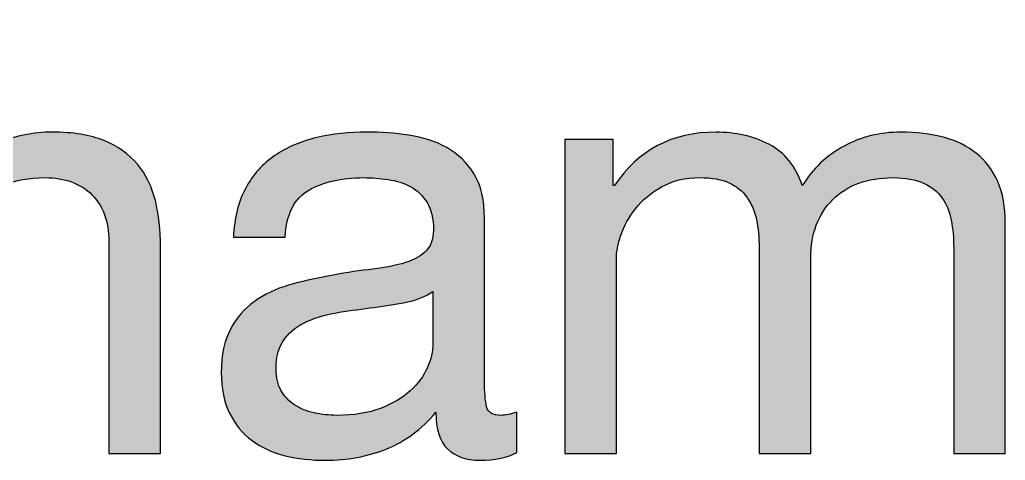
# Paper-space layout 'A0mask' of a CAD drawing. Extents: x 0 to 1153, y 0 to 810.
# Drawn here: x 991.16 to 997.84, y 59.16 to 62.15 of the extents above; entities that cross this region are included whole.
import ezdxf
from ezdxf.enums import TextEntityAlignment as Align

# ---------------------------------------------------------------- set-up
doc = ezdxf.new("R2010")
doc.units = 0
doc.layers.get('0').update_dxf_attribs({"linetype": 'CONTINUOUS'})
doc.layers.get('Defpoints').update_dxf_attribs({"linetype": 'CONTINUOUS'})
doc.layers.add('JPP_Mask', color=7, linetype='CONTINUOUS')
doc.styles.add('JPP', font='arial.ttf')

# ---------------------------------------------------------------- blocks, each defined once
blk = doc.blocks.new('A0mask')
at = {"true_color": 0x004a91}
h = blk.add_hatch(color=154, dxfattribs=at)
edge = h.paths.add_edge_path()
edge.add_spline(control_points=[(990.697, 62.1509), (990.697, 62.1509), (990.697, 61.026), (990.697, 61.026), (990.697, 61.026), (990.705, 61.026), (990.705, 61.026), (990.7325, 61.0923), (990.7713, 61.1476), (990.8205, 61.1931), (990.8698, 61.2385), (990.9256, 61.2755), (990.9876, 61.3043), (991.0492, 61.3332), (991.1135, 61.3545), (991.1812, 61.3682), (991.2484, 61.382), (991.3138, 61.3886), (991.3767, 61.3886), (991.5168, 61.3886), (991.6338, 61.3697), (991.727, 61.3313), (991.8203, 61.2925), (991.896, 61.239), (991.9537, 61.1704), (992.011, 61.1017), (992.0517, 61.0198), (992.0749, 60.9252), (992.0986, 60.8305), (992.11, 60.7254), (992.11, 60.6099), (992.11, 60.6099), (992.11, 59.2092), (992.11, 59.2092), (992.11, 59.2092), (991.7601, 59.2092), (991.7601, 59.2092), (991.7601, 59.2092), (991.7601, 60.6511), (991.7601, 60.6511), (991.7601, 60.7832), (991.7213, 60.8873), (991.6446, 60.9645), (991.5675, 61.0411), (991.4619, 61.08), (991.3275, 61.08), (991.22, 61.08), (991.1273, 61.0634), (991.0492, 61.0303), (990.9711, 60.9976), (990.9057, 60.9507), (990.8537, 60.8901), (990.8011, 60.83), (990.7623, 60.759), (990.7363, 60.6781), (990.7098, 60.5971), (990.697, 60.5086), (990.697, 60.4125), (990.697, 60.4125), (990.697, 59.2092), (990.697, 59.2092), (990.697, 59.2092), (990.3467, 59.2092), (990.3467, 59.2092), (990.3467, 59.2092), (990.3467, 62.1509), (990.3467, 62.1509), (990.3467, 62.1509), (990.697, 62.1509), (990.697, 62.1509)], knot_values=[0, 0, 0, 0, 1, 1, 1, 2, 2, 2, 3, 3, 3, 4, 4, 4, 5, 5, 5, 6, 6, 6, 7, 7, 7, 8, 8, 8, 9, 9, 9, 10, 10, 10, 11, 11, 11, 12, 12, 12, 13, 13, 13, 14, 14, 14, 15, 15, 15, 16, 16, 16, 17, 17, 17, 18, 18, 18, 19, 19, 19, 20, 20, 20, 21, 21, 21, 22, 22, 22, 23, 23, 23, 23], degree=3, periodic=0)
h = blk.add_hatch(color=154, dxfattribs=at)
edge = h.paths.add_edge_path(flags=16)
edge.add_spline(control_points=[(993.7833, 60.2374), (993.7118, 60.2222), (993.637, 60.2099), (993.5584, 60.2), (993.4803, 60.1905), (993.4013, 60.1796), (993.3217, 60.1673), (993.2422, 60.155), (993.1707, 60.1347), (993.1073, 60.1072), (993.0444, 60.0797), (992.9928, 60.0409), (992.953, 59.9898), (992.9132, 59.9392), (992.8934, 59.8696), (992.8934, 59.782), (992.8934, 59.7243), (992.9047, 59.6755), (992.9284, 59.6357), (992.9516, 59.596), (992.9819, 59.5638), (993.0188, 59.5387), (993.0562, 59.5141), (993.0997, 59.4961), (993.1509, 59.4852), (993.2015, 59.4743), (993.2531, 59.4686), (993.3052, 59.4686), (993.4207, 59.4686), (993.5196, 59.4847), (993.602, 59.516), (993.6843, 59.5477), (993.7516, 59.5875), (993.8036, 59.6357), (993.8557, 59.6835), (993.8945, 59.7361), (993.9191, 59.7924), (993.9437, 59.8483), (993.956, 59.9013), (993.956, 59.951), (993.956, 59.951), (993.956, 60.3093), (993.956, 60.3093), (993.912, 60.2762), (993.8548, 60.2521), (993.7833, 60.2374)], knot_values=[0, 0, 0, 0, 1, 1, 1, 2, 2, 2, 3, 3, 3, 4, 4, 4, 5, 5, 5, 6, 6, 6, 7, 7, 7, 8, 8, 8, 9, 9, 9, 10, 10, 10, 11, 11, 11, 12, 12, 12, 13, 13, 13, 14, 14, 14, 15, 15, 15, 15], degree=3, periodic=0)
edge = h.paths.add_edge_path()
edge.add_spline(control_points=[(994.2737, 59.1638), (994.1828, 59.1638), (994.1108, 59.1894), (994.0573, 59.24), (994.0034, 59.2911), (993.9769, 59.374), (993.9769, 59.4895), (993.8808, 59.374), (993.7686, 59.2911), (993.6408, 59.24), (993.5135, 59.1894), (993.3752, 59.1638), (993.2271, 59.1638), (993.131, 59.1638), (993.0401, 59.1742), (992.9549, 59.195), (992.8697, 59.2154), (992.7949, 59.25), (992.7305, 59.2978), (992.6657, 59.346), (992.615, 59.4076), (992.5781, 59.4833), (992.5412, 59.5586), (992.5222, 59.6499), (992.5222, 59.7574), (992.5222, 59.8781), (992.5431, 59.977), (992.5843, 60.0537), (992.6254, 60.1309), (992.6794, 60.1934), (992.7471, 60.2412), (992.8143, 60.2894), (992.891, 60.3259), (992.9776, 60.3505), (993.0642, 60.3751), (993.1528, 60.396), (993.2436, 60.4125), (993.3397, 60.4315), (993.4311, 60.4461), (993.5172, 60.4556), (993.6039, 60.4651), (993.6801, 60.4788), (993.7459, 60.4968), (993.8121, 60.5148), (993.8642, 60.5408), (993.9026, 60.5749), (993.9409, 60.6094), (993.9603, 60.6596), (993.9603, 60.7254), (993.9603, 60.8021), (993.9461, 60.8641), (993.9172, 60.911), (993.8884, 60.9574), (993.851, 60.9933), (993.806, 61.0179), (993.7606, 61.0426), (993.7094, 61.0591), (993.6536, 61.0676), (993.5972, 61.0757), (993.5414, 61.08), (993.4865, 61.08), (993.3383, 61.08), (993.2148, 61.0516), (993.1158, 60.9952), (993.0169, 60.9389), (992.9634, 60.8324), (992.9549, 60.6762), (992.9549, 60.6762), (992.6046, 60.6762), (992.6046, 60.6762), (992.6103, 60.8078), (992.6377, 60.919), (992.6874, 61.0099), (992.7367, 61.1003), (992.8025, 61.1737), (992.8848, 61.23), (992.9672, 61.2863), (993.0623, 61.327), (993.1693, 61.3517), (993.2763, 61.3763), (993.389, 61.3886), (993.5073, 61.3886), (993.6034, 61.3886), (993.6985, 61.382), (993.7937, 61.3682), (993.8884, 61.3545), (993.974, 61.3261), (994.0512, 61.2835), (994.1279, 61.2409), (994.1894, 61.1813), (994.2363, 61.1046), (994.2831, 61.0274), (994.3063, 60.9275), (994.3063, 60.8035), (994.3063, 60.8035), (994.3063, 59.7077), (994.3063, 59.7077), (994.3063, 59.6253), (994.3111, 59.5647), (994.321, 59.5264), (994.3305, 59.4881), (994.3627, 59.4686), (994.4176, 59.4686), (994.4479, 59.4686), (994.4834, 59.4757), (994.5246, 59.4895), (994.5246, 59.4895), (994.5246, 59.2173), (994.5246, 59.2173), (994.4644, 59.1818), (994.3807, 59.1638), (994.2737, 59.1638)], knot_values=[0, 0, 0, 0, 1, 1, 1, 2, 2, 2, 3, 3, 3, 4, 4, 4, 5, 5, 5, 6, 6, 6, 7, 7, 7, 8, 8, 8, 9, 9, 9, 10, 10, 10, 11, 11, 11, 12, 12, 12, 13, 13, 13, 14, 14, 14, 15, 15, 15, 16, 16, 16, 17, 17, 17, 18, 18, 18, 19, 19, 19, 20, 20, 20, 21, 21, 21, 22, 22, 22, 23, 23, 23, 24, 24, 24, 25, 25, 25, 26, 26, 26, 27, 27, 27, 28, 28, 28, 29, 29, 29, 30, 30, 30, 31, 31, 31, 32, 32, 32, 33, 33, 33, 34, 34, 34, 35, 35, 35, 36, 36, 36, 37, 37, 37, 37], degree=3, periodic=0)
h = blk.add_hatch(color=154, dxfattribs=at)
edge = h.paths.add_edge_path()
edge.add_spline(control_points=[(995.2313, 60.6904), (995.2521, 60.7524), (995.2848, 60.812), (995.3302, 60.8698), (995.3757, 60.9275), (995.4348, 60.9768), (995.5072, 61.0179)], knot_values=[28, 28, 28, 28, 29, 29, 29, 30, 30, 30, 30], degree=3, periodic=0)
edge.add_spline(control_points=[(995.5072, 61.0179), (995.5801, 61.0591), (995.6672, 61.08), (995.769, 61.08)], knot_values=[27, 27, 27, 27, 28, 28, 28, 28], degree=3, periodic=0)
edge.add_spline(control_points=[(995.769, 61.08), (995.8485, 61.08), (995.9139, 61.0681), (995.9645, 61.0449)], knot_values=[26, 26, 26, 26, 27, 27, 27, 27], degree=3, periodic=0)
edge.add_spline(control_points=[(995.9645, 61.0449), (996.0156, 61.0213), (996.0559, 60.9886), (996.0862, 60.946), (996.1165, 60.9034), (996.1378, 60.8532), (996.1501, 60.7955), (996.1624, 60.7377), (996.1685, 60.6748), (996.1685, 60.6061)], knot_values=[23, 23, 23, 23, 24, 24, 24, 25, 25, 25, 26, 26, 26, 26], degree=3, periodic=0)
edge.add_spline(control_points=[(996.1685, 60.6061), (996.1685, 60.6061), (996.1685, 59.2092), (996.1685, 59.2092), (996.1685, 59.2092), (996.2561, 59.2092), (996.3437, 59.2092)], knot_values=[21.5, 21.5, 21.5, 21.5, 22.5, 22.5, 22.5, 23, 23, 23, 23], degree=3, periodic=0)
edge.add_spline(control_points=[(996.3437, 59.2092), (996.4312, 59.2092), (996.5188, 59.2092), (996.5188, 59.2092), (996.5188, 59.2092), (996.5188, 59.5409), (996.5188, 59.8727)], knot_values=[20.5, 20.5, 20.5, 20.5, 21, 21, 21, 21.5, 21.5, 21.5, 21.5], degree=3, periodic=0)
edge.add_spline(control_points=[(996.5188, 59.8727), (996.5188, 60.2044), (996.5188, 60.5361), (996.5188, 60.5361), (996.5188, 60.7008), (996.5685, 60.8324), (996.6674, 60.9313)], knot_values=[19, 19, 19, 19, 19.5, 19.5, 19.5, 20.5, 20.5, 20.5, 20.5], degree=3, periodic=0)
edge.add_spline(control_points=[(996.6674, 60.9313), (996.7659, 61.0303), (996.9022, 61.08), (997.075, 61.08)], knot_values=[18, 18, 18, 18, 19, 19, 19, 19], degree=3, periodic=0)
edge.add_spline(control_points=[(997.075, 61.08), (997.1602, 61.08), (997.2298, 61.0676), (997.2833, 61.0426)], knot_values=[17, 17, 17, 17, 18, 18, 18, 18], degree=3, periodic=0)
edge.add_spline(control_points=[(997.2833, 61.0426), (997.3368, 61.0179), (997.3784, 60.9843), (997.4087, 60.9417), (997.439, 60.8991), (997.4598, 60.849), (997.4707, 60.7912), (997.4816, 60.7335), (997.4873, 60.6719), (997.4873, 60.6061)], knot_values=[14, 14, 14, 14, 15, 15, 15, 16, 16, 16, 17, 17, 17, 17], degree=3, periodic=0)
edge.add_spline(control_points=[(997.4873, 60.6061), (997.4873, 60.6061), (997.4873, 59.2092), (997.4873, 59.2092), (997.4873, 59.2092), (997.5748, 59.2092), (997.6622, 59.2092)], knot_values=[12.5, 12.5, 12.5, 12.5, 13.5, 13.5, 13.5, 14, 14, 14, 14], degree=3, periodic=0)
edge.add_spline(control_points=[(997.6622, 59.2092), (997.7497, 59.2092), (997.8371, 59.2092), (997.8371, 59.2092), (997.8371, 59.2092), (997.8371, 59.5996), (997.8371, 59.99)], knot_values=[11.5, 11.5, 11.5, 11.5, 12, 12, 12, 12.5, 12.5, 12.5, 12.5], degree=3, periodic=0)
edge.add_spline(control_points=[(997.8371, 59.99), (997.8371, 60.3804), (997.8371, 60.7709), (997.8371, 60.7709), (997.8371, 60.8807), (997.8201, 60.9749), (997.786, 61.053)], knot_values=[10, 10, 10, 10, 10.5, 10.5, 10.5, 11.5, 11.5, 11.5, 11.5], degree=3, periodic=0)
edge.add_spline(control_points=[(997.786, 61.053), (997.7514, 61.1311), (997.7036, 61.195), (997.6416, 61.2447)], knot_values=[9, 9, 9, 9, 10, 10, 10, 10], degree=3, periodic=0)
edge.add_spline(control_points=[(997.6416, 61.2447), (997.5796, 61.2939), (997.5058, 61.3304), (997.4191, 61.3536)], knot_values=[8, 8, 8, 8, 9, 9, 9, 9], degree=3, periodic=0)
edge.add_spline(control_points=[(997.4191, 61.3536), (997.3325, 61.3772), (997.236, 61.3886), (997.1285, 61.3886)], knot_values=[7, 7, 7, 7, 8, 8, 8, 8], degree=3, periodic=0)
edge.add_spline(control_points=[(997.1285, 61.3886), (996.9884, 61.3886), (996.8601, 61.3573), (996.7437, 61.2939)], knot_values=[6, 6, 6, 6, 7, 7, 7, 7], degree=3, periodic=0)
edge.add_spline(control_points=[(996.7437, 61.2939), (996.6267, 61.231), (996.5325, 61.1415), (996.4611, 61.026)], knot_values=[5, 5, 5, 5, 6, 6, 6, 6], degree=3, periodic=0)
edge.add_spline(control_points=[(996.4611, 61.026), (996.417, 61.1581), (996.3418, 61.2513), (996.2348, 61.3062)], knot_values=[4, 4, 4, 4, 5, 5, 5, 5], degree=3, periodic=0)
edge.add_spline(control_points=[(996.2348, 61.3062), (996.1273, 61.3611), (996.0081, 61.3886), (995.876, 61.3886)], knot_values=[3, 3, 3, 3, 4, 4, 4, 4], degree=3, periodic=0)
edge.add_spline(control_points=[(995.876, 61.3886), (995.5768, 61.3886), (995.3473, 61.2679), (995.1882, 61.026)], knot_values=[2, 2, 2, 2, 3, 3, 3, 3], degree=3, periodic=0)
edge.add_spline(control_points=[(995.1797, 61.026), (995.1797, 61.026), (995.1797, 61.1043), (995.1797, 61.1827)], knot_values=[0.5, 0.5, 0.5, 0.5, 1, 1, 1, 1], degree=3, periodic=0)
edge.add_spline(control_points=[(995.1797, 61.1827), (995.1797, 61.261), (995.1797, 61.3394), (995.1797, 61.3394), (995.1797, 61.3394), (995.1591, 61.3394), (995.1282, 61.3394)], knot_values=[34.749965, 34.749965, 34.749965, 34.749965, 35.249965, 35.249965, 35.249965, 35.5, 35.5, 35.5, 35.5], degree=3, periodic=0)
edge.add_spline(control_points=[(995.1282, 61.3394), (995.0973, 61.3394), (995.0561, 61.3394), (995.0149, 61.3394)], knot_values=[34.49997, 34.49997, 34.49997, 34.49997, 34.749965, 34.749965, 34.749965, 34.749965], degree=3, periodic=0)
edge.add_spline(control_points=[(995.0149, 61.3394), (994.9943, 61.3394), (994.9738, 61.3394), (994.9545, 61.3394)], knot_values=[34.374972, 34.374972, 34.374972, 34.374972, 34.49997, 34.49997, 34.49997, 34.49997], degree=3, periodic=0)
edge.add_spline(control_points=[(994.9545, 61.3394), (994.9352, 61.3394), (994.9171, 61.3394), (994.9017, 61.3394)], knot_values=[34.249975, 34.249975, 34.249975, 34.249975, 34.374973, 34.374973, 34.374973, 34.374973], degree=3, periodic=0)
edge.add_spline(control_points=[(994.9017, 61.3394), (994.894, 61.3394), (994.8869, 61.3394), (994.8806, 61.3394)], knot_values=[34.187476, 34.187476, 34.187476, 34.187476, 34.249975, 34.249975, 34.249975, 34.249975], degree=3, periodic=0)
edge.add_spline(control_points=[(994.8806, 61.3394), (994.8743, 61.3394), (994.8689, 61.3394), (994.8644, 61.3394)], knot_values=[34.124977, 34.124977, 34.124977, 34.124977, 34.187476, 34.187476, 34.187476, 34.187476], degree=3, periodic=0)
edge.add_spline(control_points=[(994.8502, 61.3394), (994.8502, 61.3394), (994.8502, 61.3394), (994.8502, 61.3394), (994.8502, 61.3394), (994.8502, 61.3394), (994.8502, 61.3394)], knot_values=[33.99998, 33.99998, 33.99998, 33.99998, 34.001425, 34.001425, 34.001425, 34.001445, 34.001445, 34.001445, 34.001445], degree=3, periodic=0)
edge.add_spline(control_points=[(994.8502, 61.3394), (994.8502, 61.3393), (994.8502, 60.8068), (994.8502, 60.2743)], knot_values=[33.49999, 33.49999, 33.49999, 33.49999, 33.99998, 33.99998, 33.99998, 33.99998], degree=3, periodic=0)
edge.add_spline(control_points=[(994.8502, 60.2743), (994.8502, 59.7417), (994.8502, 59.2092), (994.8502, 59.2092), (994.8502, 59.2092), (994.8502, 59.2092), (994.8502, 59.2092)], knot_values=[32.999023, 32.999023, 32.999023, 32.999023, 33.499013, 33.499013, 33.499013, 33.49999, 33.49999, 33.49999, 33.49999], degree=3, periodic=0)
edge.add_spline(control_points=[(994.8589, 59.2092), (994.8607, 59.2092), (994.8629, 59.2092), (994.8653, 59.2092)], knot_values=[32.875002, 32.875002, 32.875002, 32.875002, 32.906252, 32.906252, 32.906252, 32.906252], degree=3, periodic=0)
edge.add_spline(control_points=[(994.8653, 59.2092), (994.8701, 59.2092), (994.8759, 59.2092), (994.8825, 59.2092)], knot_values=[32.812504, 32.812504, 32.812504, 32.812504, 32.875002, 32.875002, 32.875002, 32.875002], degree=3, periodic=0)
edge.add_spline(control_points=[(994.8825, 59.2092), (994.8892, 59.2092), (994.8967, 59.2092), (994.905, 59.2092)], knot_values=[32.750005, 32.750005, 32.750005, 32.750005, 32.812504, 32.812504, 32.812504, 32.812504], degree=3, periodic=0)
edge.add_spline(control_points=[(994.905, 59.2092), (994.9214, 59.2092), (994.9405, 59.2092), (994.9611, 59.2092)], knot_values=[32.625008, 32.625008, 32.625008, 32.625008, 32.750005, 32.750005, 32.750005, 32.750005], degree=3, periodic=0)
edge.add_spline(control_points=[(994.9611, 59.2092), (994.9816, 59.2092), (995.0035, 59.2092), (995.0254, 59.2092)], knot_values=[32.50001, 32.50001, 32.50001, 32.50001, 32.625008, 32.625008, 32.625008, 32.625008], degree=3, periodic=0)
edge.add_spline(control_points=[(995.0254, 59.2092), (995.0691, 59.2092), (995.1129, 59.2092), (995.1458, 59.2092)], knot_values=[32.250015, 32.250015, 32.250015, 32.250015, 32.50001, 32.50001, 32.50001, 32.50001], degree=3, periodic=0)
edge.add_spline(control_points=[(995.1458, 59.2092), (995.1786, 59.2092), (995.2005, 59.2092), (995.2005, 59.2092), (995.2005, 59.2092), (995.2005, 59.2092), (995.2005, 59.2092)], knot_values=[31.999532, 31.999532, 31.999532, 31.999532, 32.249547, 32.249547, 32.249547, 32.250015, 32.250015, 32.250015, 32.250015], degree=3, periodic=0)
edge.add_spline(control_points=[(995.2005, 59.2092), (995.2005, 59.2092), (995.2005, 59.2092), (995.2005, 59.2092)], knot_values=[31.999288, 31.999288, 31.999288, 31.999288, 31.999532, 31.999532, 31.999532, 31.999532], degree=3, periodic=0)
edge.add_spline(control_points=[(995.2005, 59.2177), (995.2005, 59.2196), (995.2005, 59.2217), (995.2005, 59.2241)], knot_values=[31.937521, 31.937521, 31.937521, 31.937521, 31.953146, 31.953146, 31.953146, 31.953146], degree=3, periodic=0)
edge.add_spline(control_points=[(995.2005, 59.2241), (995.2005, 59.229), (995.2005, 59.235), (995.2005, 59.242)], knot_values=[31.906272, 31.906272, 31.906272, 31.906272, 31.937521, 31.937521, 31.937521, 31.937521], degree=3, periodic=0)
edge.add_spline(control_points=[(995.2005, 59.242), (995.2005, 59.2491), (995.2005, 59.2572), (995.2005, 59.2662)], knot_values=[31.875022, 31.875022, 31.875022, 31.875022, 31.906272, 31.906272, 31.906272, 31.906272], degree=3, periodic=0)
edge.add_spline(control_points=[(995.2005, 59.2662), (995.2005, 59.2844), (995.2005, 59.3064), (995.2005, 59.3317)], knot_values=[31.812524, 31.812524, 31.812524, 31.812524, 31.875022, 31.875022, 31.875022, 31.875022], degree=3, periodic=0)
edge.add_spline(control_points=[(995.2005, 59.3317), (995.2005, 59.3569), (995.2005, 59.3854), (995.2005, 59.4165)], knot_values=[31.750025, 31.750025, 31.750025, 31.750025, 31.812524, 31.812524, 31.812524, 31.812524], degree=3, periodic=0)
edge.add_spline(control_points=[(995.2005, 59.4165), (995.2005, 59.4787), (995.2005, 59.5513), (995.2005, 59.629)], knot_values=[31.625028, 31.625028, 31.625028, 31.625028, 31.750025, 31.750025, 31.750025, 31.750025], degree=3, periodic=0)
edge.add_spline(control_points=[(995.2005, 59.629), (995.2005, 59.7067), (995.2005, 59.7897), (995.2005, 59.8726)], knot_values=[31.50003, 31.50003, 31.50003, 31.50003, 31.625028, 31.625028, 31.625028, 31.625028], degree=3, periodic=0)
edge.add_spline(control_points=[(995.2005, 59.8726), (995.2005, 60.0384), (995.2005, 60.2043), (995.2005, 60.3287)], knot_values=[31.250035, 31.250035, 31.250035, 31.250035, 31.50003, 31.50003, 31.50003, 31.50003], degree=3, periodic=0)
edge.add_spline(control_points=[(995.2005, 60.3287), (995.2005, 60.4531), (995.2005, 60.5361), (995.2005, 60.5361), (995.2005, 60.5772), (995.2109, 60.6288), (995.2313, 60.6904)], knot_values=[30, 30, 30, 30, 30.250035, 30.250035, 30.250035, 31.250035, 31.250035, 31.250035, 31.250035], degree=3, periodic=0)
at = {"layer": 'Defpoints', "color": 154, "true_color": 0x004a91}
for points, knots in [([(990.697, 62.1509), (990.697, 62.1509), (990.697, 61.026), (990.697, 61.026), (990.697, 61.026), (990.705, 61.026), (990.705, 61.026), (990.7325, 61.0923), (990.7713, 61.1476), (990.8205, 61.1931), (990.8698, 61.2385), (990.9256, 61.2755), (990.9876, 61.3043), (991.0492, 61.3332), (991.1135, 61.3545), (991.1812, 61.3682), (991.2484, 61.382), (991.3138, 61.3886), (991.3767, 61.3886), (991.5168, 61.3886), (991.6338, 61.3697), (991.727, 61.3313), (991.8203, 61.2925), (991.896, 61.239), (991.9537, 61.1704), (992.011, 61.1017), (992.0517, 61.0198), (992.0749, 60.9252), (992.0986, 60.8305), (992.11, 60.7254), (992.11, 60.6099), (992.11, 60.6099), (992.11, 59.2092), (992.11, 59.2092), (992.11, 59.2092), (991.7601, 59.2092), (991.7601, 59.2092), (991.7601, 59.2092), (991.7601, 60.6511), (991.7601, 60.6511), (991.7601, 60.7832), (991.7213, 60.8873), (991.6446, 60.9645), (991.5675, 61.0411), (991.4619, 61.08), (991.3275, 61.08), (991.22, 61.08), (991.1273, 61.0634), (991.0492, 61.0303), (990.9711, 60.9976), (990.9057, 60.9507), (990.8537, 60.8901), (990.8011, 60.83), (990.7623, 60.759), (990.7363, 60.6781), (990.7098, 60.5971), (990.697, 60.5086), (990.697, 60.4125), (990.697, 60.4125), (990.697, 59.2092), (990.697, 59.2092), (990.697, 59.2092), (990.3467, 59.2092), (990.3467, 59.2092), (990.3467, 59.2092), (990.3467, 62.1509), (990.3467, 62.1509), (990.3467, 62.1509), (990.697, 62.1509), (990.697, 62.1509)], [0, 0, 0, 0, 1, 1, 1, 2, 2, 2, 3, 3, 3, 4, 4, 4, 5, 5, 5, 6, 6, 6, 7, 7, 7, 8, 8, 8, 9, 9, 9, 10, 10, 10, 11, 11, 11, 12, 12, 12, 13, 13, 13, 14, 14, 14, 15, 15, 15, 16, 16, 16, 17, 17, 17, 18, 18, 18, 19, 19, 19, 20, 20, 20, 21, 21, 21, 22, 22, 22, 23, 23, 23, 23]), ([(994.2737, 59.1638), (994.1828, 59.1638), (994.1108, 59.1894), (994.0573, 59.24), (994.0034, 59.2911), (993.9769, 59.374), (993.9769, 59.4895), (993.8808, 59.374), (993.7686, 59.2911), (993.6408, 59.24), (993.5135, 59.1894), (993.3752, 59.1638), (993.2271, 59.1638), (993.131, 59.1638), (993.0401, 59.1742), (992.9549, 59.195), (992.8697, 59.2154), (992.7949, 59.25), (992.7305, 59.2978), (992.6657, 59.346), (992.615, 59.4076), (992.5781, 59.4833), (992.5412, 59.5586), (992.5222, 59.6499), (992.5222, 59.7574), (992.5222, 59.8781), (992.5431, 59.977), (992.5843, 60.0537), (992.6254, 60.1309), (992.6794, 60.1934), (992.7471, 60.2412), (992.8143, 60.2894), (992.891, 60.3259), (992.9776, 60.3505), (993.0642, 60.3751), (993.1528, 60.396), (993.2436, 60.4125), (993.3397, 60.4315), (993.4311, 60.4461), (993.5172, 60.4556), (993.6039, 60.4651), (993.6801, 60.4788), (993.7459, 60.4968), (993.8121, 60.5148), (993.8642, 60.5408), (993.9026, 60.5749), (993.9409, 60.6094), (993.9603, 60.6596), (993.9603, 60.7254), (993.9603, 60.8021), (993.9461, 60.8641), (993.9172, 60.911), (993.8884, 60.9574), (993.851, 60.9933), (993.806, 61.0179), (993.7606, 61.0426), (993.7094, 61.0591), (993.6536, 61.0676), (993.5972, 61.0757), (993.5414, 61.08), (993.4865, 61.08), (993.3383, 61.08), (993.2148, 61.0516), (993.1158, 60.9952), (993.0169, 60.9389), (992.9634, 60.8324), (992.9549, 60.6762), (992.9549, 60.6762), (992.6046, 60.6762), (992.6046, 60.6762), (992.6103, 60.8078), (992.6377, 60.919), (992.6874, 61.0099), (992.7367, 61.1003), (992.8025, 61.1737), (992.8848, 61.23), (992.9672, 61.2863), (993.0623, 61.327), (993.1693, 61.3517), (993.2763, 61.3763), (993.389, 61.3886), (993.5073, 61.3886), (993.6034, 61.3886), (993.6985, 61.382), (993.7937, 61.3682), (993.8884, 61.3545), (993.974, 61.3261), (994.0512, 61.2835), (994.1279, 61.2409), (994.1894, 61.1813), (994.2363, 61.1046), (994.2831, 61.0274), (994.3063, 60.9275), (994.3063, 60.8035), (994.3063, 60.8035), (994.3063, 59.7077), (994.3063, 59.7077), (994.3063, 59.6253), (994.3111, 59.5647), (994.321, 59.5264), (994.3305, 59.4881), (994.3627, 59.4686), (994.4176, 59.4686), (994.4479, 59.4686), (994.4834, 59.4757), (994.5246, 59.4895), (994.5246, 59.4895), (994.5246, 59.2173), (994.5246, 59.2173), (994.4644, 59.1818), (994.3807, 59.1638), (994.2737, 59.1638)], [0, 0, 0, 0, 1, 1, 1, 2, 2, 2, 3, 3, 3, 4, 4, 4, 5, 5, 5, 6, 6, 6, 7, 7, 7, 8, 8, 8, 9, 9, 9, 10, 10, 10, 11, 11, 11, 12, 12, 12, 13, 13, 13, 14, 14, 14, 15, 15, 15, 16, 16, 16, 17, 17, 17, 18, 18, 18, 19, 19, 19, 20, 20, 20, 21, 21, 21, 22, 22, 22, 23, 23, 23, 24, 24, 24, 25, 25, 25, 26, 26, 26, 27, 27, 27, 28, 28, 28, 29, 29, 29, 30, 30, 30, 31, 31, 31, 32, 32, 32, 33, 33, 33, 34, 34, 34, 35, 35, 35, 36, 36, 36, 37, 37, 37, 37]), ([(995.1797, 61.3394), (995.1797, 61.3394), (995.1797, 61.026), (995.1797, 61.026), (995.1797, 61.026), (995.1882, 61.026), (995.1882, 61.026), (995.3473, 61.2679), (995.5768, 61.3886), (995.876, 61.3886), (996.0081, 61.3886), (996.1273, 61.3611), (996.2348, 61.3062), (996.3418, 61.2513), (996.417, 61.1581), (996.4611, 61.026), (996.5325, 61.1415), (996.6267, 61.231), (996.7437, 61.2939), (996.8601, 61.3573), (996.9884, 61.3886), (997.1285, 61.3886), (997.236, 61.3886), (997.3325, 61.3772), (997.4191, 61.3536), (997.5058, 61.3304), (997.5796, 61.2939), (997.6416, 61.2447), (997.7036, 61.195), (997.7514, 61.1311), (997.786, 61.053), (997.8201, 60.9749), (997.8371, 60.8807), (997.8371, 60.7709), (997.8371, 60.7709), (997.8371, 59.2092), (997.8371, 59.2092), (997.8371, 59.2092), (997.4873, 59.2092), (997.4873, 59.2092), (997.4873, 59.2092), (997.4873, 60.6061), (997.4873, 60.6061), (997.4873, 60.6719), (997.4816, 60.7335), (997.4707, 60.7912), (997.4598, 60.849), (997.439, 60.8991), (997.4087, 60.9417), (997.3784, 60.9843), (997.3368, 61.0179), (997.2833, 61.0426), (997.2298, 61.0676), (997.1602, 61.08), (997.075, 61.08), (996.9022, 61.08), (996.7659, 61.0303), (996.6674, 60.9313), (996.5685, 60.8324), (996.5188, 60.7008), (996.5188, 60.5361), (996.5188, 60.5361), (996.5188, 59.2092), (996.5188, 59.2092), (996.5188, 59.2092), (996.1685, 59.2092), (996.1685, 59.2092), (996.1685, 59.2092), (996.1685, 60.6061), (996.1685, 60.6061), (996.1685, 60.6748), (996.1624, 60.7377), (996.1501, 60.7955), (996.1378, 60.8532), (996.1165, 60.9034), (996.0862, 60.946), (996.0559, 60.9886), (996.0156, 61.0213), (995.9645, 61.0449), (995.9139, 61.0681), (995.8485, 61.08), (995.769, 61.08), (995.6672, 61.08), (995.5801, 61.0591), (995.5072, 61.0179), (995.4348, 60.9768), (995.3757, 60.9275), (995.3302, 60.8698), (995.2848, 60.812), (995.2521, 60.7524), (995.2313, 60.6904), (995.2109, 60.6288), (995.2005, 60.5772), (995.2005, 60.5361), (995.2005, 60.5361), (995.2005, 59.2092), (995.2005, 59.2092), (995.2005, 59.2092), (994.8502, 59.2092), (994.8502, 59.2092), (994.8502, 59.2092), (994.8502, 61.3394), (994.8502, 61.3394), (994.8502, 61.3394), (995.1797, 61.3394), (995.1797, 61.3394)], [0, 0, 0, 0, 1, 1, 1, 2, 2, 2, 3, 3, 3, 4, 4, 4, 5, 5, 5, 6, 6, 6, 7, 7, 7, 8, 8, 8, 9, 9, 9, 10, 10, 10, 11, 11, 11, 12, 12, 12, 13, 13, 13, 14, 14, 14, 15, 15, 15, 16, 16, 16, 17, 17, 17, 18, 18, 18, 19, 19, 19, 20, 20, 20, 21, 21, 21, 22, 22, 22, 23, 23, 23, 24, 24, 24, 25, 25, 25, 26, 26, 26, 27, 27, 27, 28, 28, 28, 29, 29, 29, 30, 30, 30, 31, 31, 31, 32, 32, 32, 33, 33, 33, 34, 34, 34, 35, 35, 35, 35]), ([(993.7833, 60.2374), (993.7118, 60.2222), (993.637, 60.2099), (993.5584, 60.2), (993.4803, 60.1905), (993.4013, 60.1796), (993.3217, 60.1673), (993.2422, 60.155), (993.1707, 60.1347), (993.1073, 60.1072), (993.0444, 60.0797), (992.9928, 60.0409), (992.953, 59.9898), (992.9132, 59.9392), (992.8934, 59.8696), (992.8934, 59.782), (992.8934, 59.7243), (992.9047, 59.6755), (992.9284, 59.6357), (992.9516, 59.596), (992.9819, 59.5638), (993.0188, 59.5387), (993.0562, 59.5141), (993.0997, 59.4961), (993.1509, 59.4852), (993.2015, 59.4743), (993.2531, 59.4686), (993.3052, 59.4686), (993.4207, 59.4686), (993.5196, 59.4847), (993.602, 59.516), (993.6843, 59.5477), (993.7516, 59.5875), (993.8036, 59.6357), (993.8557, 59.6835), (993.8945, 59.7361), (993.9191, 59.7924), (993.9437, 59.8483), (993.956, 59.9013), (993.956, 59.951), (993.956, 59.951), (993.956, 60.3093), (993.956, 60.3093), (993.912, 60.2762), (993.8548, 60.2521), (993.7833, 60.2374)], [0, 0, 0, 0, 1, 1, 1, 2, 2, 2, 3, 3, 3, 4, 4, 4, 5, 5, 5, 6, 6, 6, 7, 7, 7, 8, 8, 8, 9, 9, 9, 10, 10, 10, 11, 11, 11, 12, 12, 12, 13, 13, 13, 14, 14, 14, 15, 15, 15, 15])]:
    blk.add_open_spline(points, degree=3, knots=knots, dxfattribs=at)
at = {"color": 7, "style": 'JPP'}
for tag, p in [('Client', (1086, 115)), ('Project1', (1086, 90)), ('Project2', (1086, 82.5)), ('Project3', (1086, 75)), ('Title1', (1086, 57.5)), ('Title2', (1086, 50)), ('Title3', (1086, 42.5)), ('Status', (978, 7.5))]:
    blk.add_attdef(tag, text='', height=3.5, dxfattribs=at).set_placement(p, align=Align.MIDDLE_LEFT)
at = {"color": 2, "style": 'JPP'}
for tag, p in [('Scale', (1005.5, 25)), ('Checked', (1095.5, 25)), ('Drawn', (1050.5, 25)), ('Date', (1140.5, 25))]:
    blk.add_attdef(tag, text='', height=2, dxfattribs=at).set_placement(p, align=Align.MIDDLE_CENTER)
at = {"color": 6, "style": 'JPP'}
for tag, p in [('Ref', (1068, 7.5)), ('DrgNo.', (1110, 7.5))]:
    blk.add_attdef(tag, text='', height=4, dxfattribs=at).set_placement(p, align=Align.MIDDLE_LEFT)
blk.add_attdef('Rev', text='', height=4, dxfattribs=at).set_placement((1144.2747, 7.5), align=Align.MIDDLE_CENTER)

psp = doc.layouts.new('A0mask')

# ---------------------------------------------------------------- block references
at = {"layer": 'JPP_Mask'}
psp.add_blockref('A0mask', (0, 0), dxfattribs=at)

doc.saveas('drawing.dxf')
